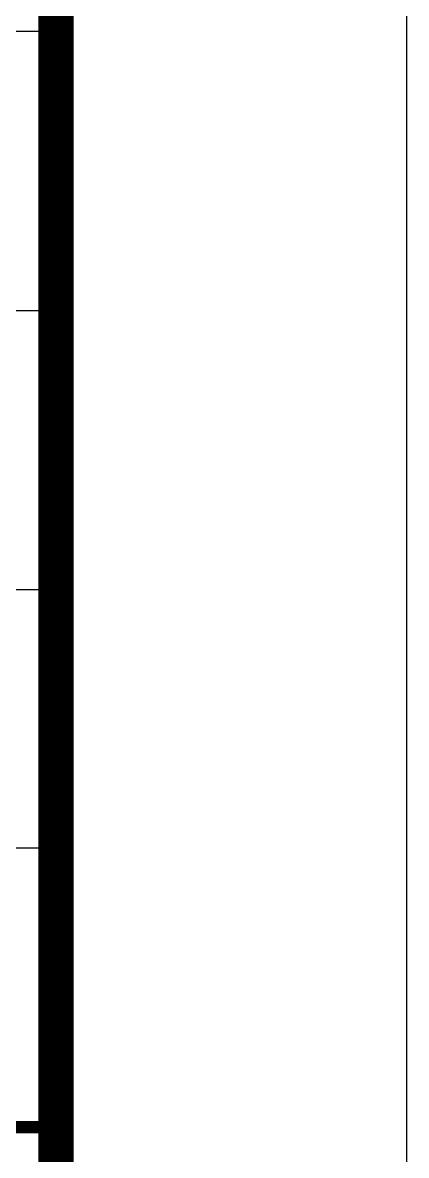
# Model space of a CAD drawing. Extents: x -2746917 to -971774, y -3334247 to -3250358.
# Drawn here: x -1504984 to -1503889, y -3309739 to -3306509 of the extents above; entities that cross this region are included whole.
import ezdxf

# ---------------------------------------------------------------- set-up
doc = ezdxf.new("R2010")
doc.units = 0
doc.header["$LTSCALE"] = 1000
doc.header["$MEASUREMENT"] = 0
doc.layers.get('0').update_dxf_attribs({"linetype": 'CONTINUOUS'})
doc.layers.add('PUB_TITLE', color=4, linetype='CONTINUOUS')
doc.layers.add('yichutu', color=7, linetype='CONTINUOUS', true_color=0xffffff, plot=False)

# ---------------------------------------------------------------- blocks, each defined once
blk = doc.blocks.new('yct-891-420-89100-42000-100-2004.0')
at = {"layer": 'yichutu', "color": 7, "true_color": 0xffffff}
blk.add_lwpolyline([(0, 0), (0, 42000), (89100, 42000), (89100, 0)], close=True, dxfattribs=at)
blk = doc.blocks.new('A$C440D491C')
at = {"layer": 'PUB_TITLE', "color": 4}
for p, q in [((82878.9, 9639.3), (88110.9, 9639.3)), ((82878.9, 8843.4), (88110.9, 8843.4)), ((82878.9, 8047.5), (88110.9, 8047.5)), ((82878.9, 7310.3), (88110.9, 7310.3))]:
    blk.add_line(p, q, dxfattribs=at)
at = {"layer": 'PUB_TITLE'}
blk.add_lwpolyline([(0, 0), (0, 42000), (89100, 42000), (89100, 0)], close=True, dxfattribs=at)
at = {"layer": 'PUB_TITLE', "const_width": 100}
blk.add_lwpolyline([(88100, 1000), (88100, 41000), (713.3, 41000), (713.3, 1000), (88100, 1000)], dxfattribs=at)
at = {"layer": 'PUB_TITLE', "color": 4, "const_width": 35.2}
blk.add_lwpolyline([(82878.9, 6514.4), (88110.9, 6514.4), (88110.9, 12881.9), (82878.9, 12881.9)], close=True, dxfattribs=at)

msp = doc.modelspace()

# ---------------------------------------------------------------- block references
at = {"ltscale": 1.5}
msp.add_blockref('A$C440D491C', (-1592989.12, -3316173.05), dxfattribs=at)
at = {"layer": 'yichutu'}
msp.add_blockref('yct-891-420-89100-42000-100-2004.0', (-1592989.12, -3316173.05), dxfattribs=at)

doc.saveas('drawing.dxf')
